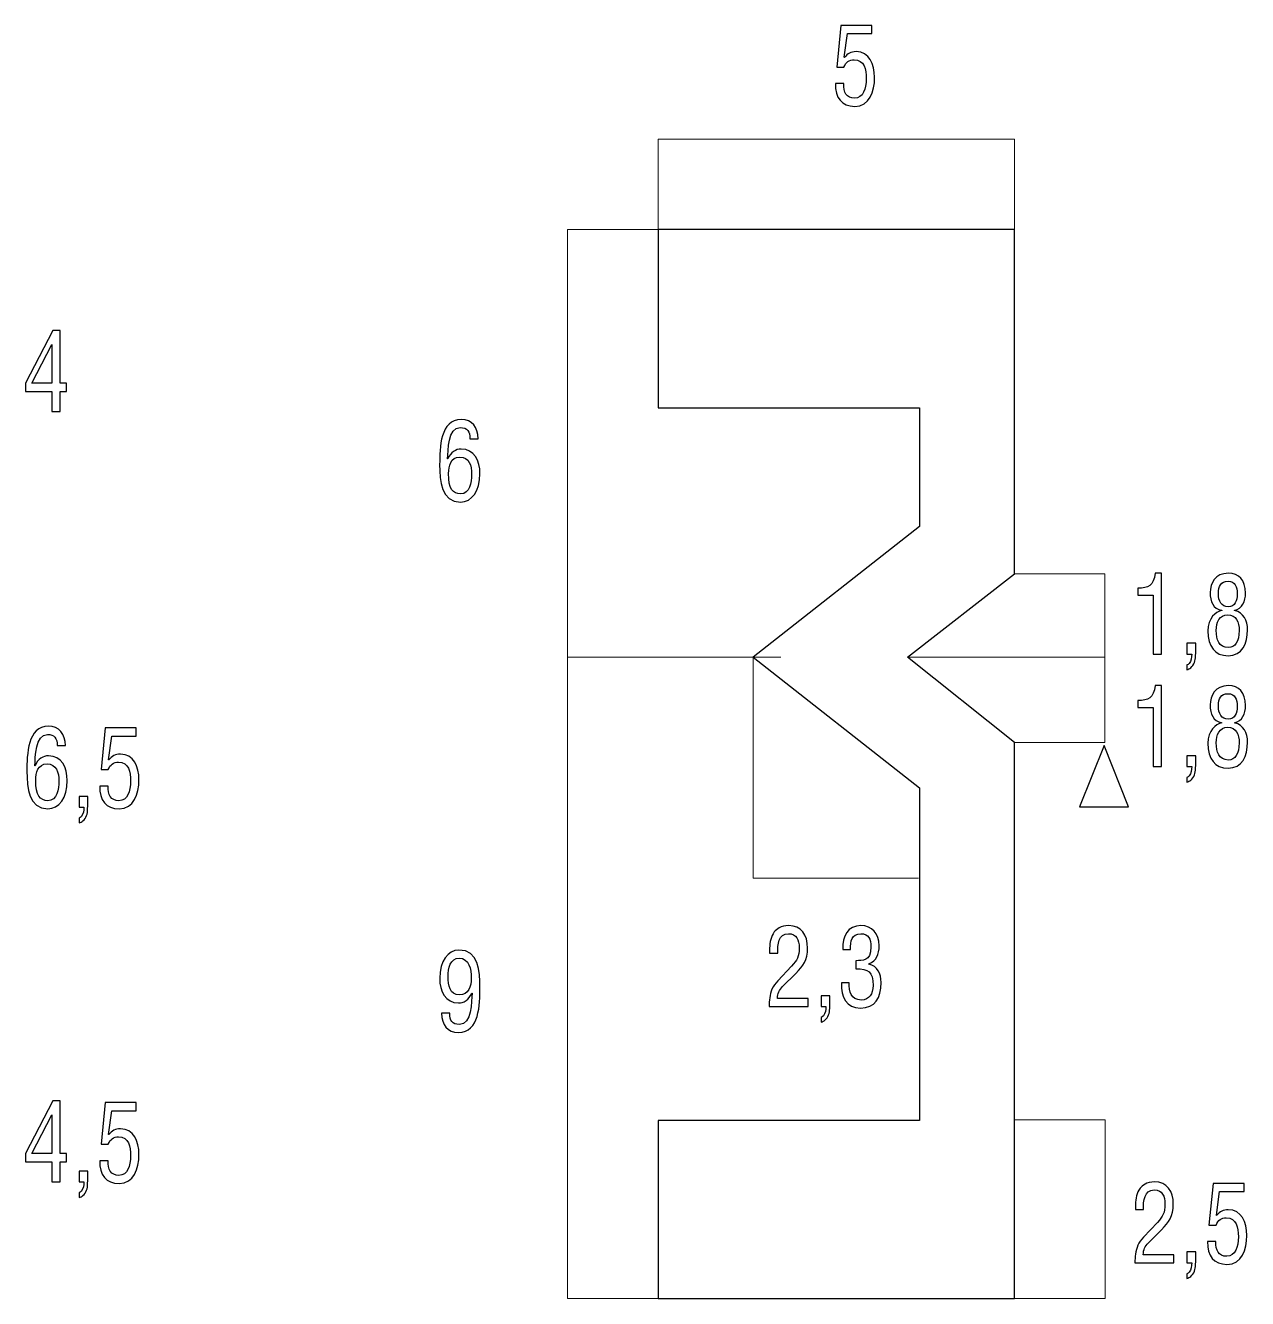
# Model space of a CAD drawing. Header units: millimetres. Extents: x -187 to 68, y -53 to 125.
# Drawn here: x -86.74 to -62.77, y 100.02 to 124.99 of the extents above; entities that cross this region are included whole.
import ezdxf

# ---------------------------------------------------------------- set-up
doc = ezdxf.new("R2010")
doc.units = ezdxf.units.MM
doc.header["$MEASUREMENT"] = 0
doc.layers.add('ESQUEMA', color=7, linetype='Continuous')

msp = doc.modelspace()

# ---------------------------------------------------------------- linework, layer by layer
at = {"layer": 'ESQUEMA', "color": 250}
for points, knots in [([(-70.6894, 123.8543), (-70.6968, 123.685), (-70.6396, 123.5668), (-70.4777, 123.5668), (-70.4777, 123.5668), (-70.3101, 123.5668), (-70.2491, 123.7527), (-70.2491, 123.9496), (-70.2491, 123.9496), (-70.2491, 124.1316), (-70.2851, 124.3218), (-70.4872, 124.3218), (-70.4872, 124.3218), (-70.5825, 124.3218), (-70.6492, 124.2752), (-70.6876, 124.1778), (-70.6876, 124.1778), (-70.6876, 124.1778), (-70.8284, 124.1778), (-70.8284, 124.1778), (-70.8284, 124.1778), (-70.8284, 124.1778), (-70.7448, 124.9945), (-70.7448, 124.9945), (-70.7448, 124.9945), (-70.7448, 124.9945), (-70.1369, 124.9945), (-70.1369, 124.9945), (-70.1369, 124.9945), (-70.1369, 124.9945), (-70.1369, 124.8358), (-70.1369, 124.8358), (-70.1369, 124.8358), (-70.1369, 124.8358), (-70.6167, 124.8358), (-70.6167, 124.8358), (-70.6167, 124.8358), (-70.6167, 124.8358), (-70.6798, 124.3704), (-70.6798, 124.3704), (-70.6798, 124.3704), (-70.6798, 124.3704), (-70.676, 124.3662), (-70.676, 124.3662), (-70.676, 124.3662), (-70.6132, 124.4424), (-70.5483, 124.4805), (-70.4491, 124.4805), (-70.4491, 124.4805), (-70.1863, 124.4784), (-70.0854, 124.2353), (-70.0854, 123.9771), (-70.0854, 123.9771), (-70.0854, 123.6956), (-70.1786, 123.4081), (-70.4742, 123.4081), (-70.4742, 123.4081), (-70.7275, 123.4081), (-70.8647, 123.5749), (-70.8531, 123.8543), (-70.8531, 123.8543), (-70.8531, 123.8543), (-70.6894, 123.8543), (-70.6894, 123.8543)], [0, 0, 0, 0, 0.0588235, 0.0588235, 0.0588235, 0.0588235, 0.1176471, 0.1176471, 0.1176471, 0.1176471, 0.1764706, 0.1764706, 0.1764706, 0.1764706, 0.2352941, 0.2352941, 0.2352941, 0.2352941, 0.2941176, 0.2941176, 0.2941176, 0.2941176, 0.3529412, 0.3529412, 0.3529412, 0.3529412, 0.4117647, 0.4117647, 0.4117647, 0.4117647, 0.4705882, 0.4705882, 0.4705882, 0.4705882, 0.5294118, 0.5294118, 0.5294118, 0.5294118, 0.5882353, 0.5882353, 0.5882353, 0.5882353, 0.6470588, 0.6470588, 0.6470588, 0.6470588, 0.7058824, 0.7058824, 0.7058824, 0.7058824, 0.7647059, 0.7647059, 0.7647059, 0.7647059, 0.8235294, 0.8235294, 0.8235294, 0.8235294, 0.8823529, 0.8823529, 0.8823529, 0.8823529, 1, 1, 1, 1]), ([(-74.3307, 120.9925), (-74.3307, 120.9925), (-67.3407, 120.9925), (-67.3407, 120.9925), (-67.3407, 120.9925), (-67.3407, 120.9925), (-67.3407, 114.2364), (-67.3407, 114.2364), (-67.3407, 114.2364), (-67.3407, 114.2364), (-69.4422, 112.6006), (-69.4422, 112.6006), (-69.4422, 112.6006), (-69.4422, 112.6006), (-67.3407, 110.932), (-67.3407, 110.932), (-67.3407, 110.932), (-67.3407, 110.932), (-67.3407, 100.0227), (-67.3407, 100.0227), (-67.3407, 100.0227), (-67.3407, 100.0227), (-74.3307, 100.0227), (-74.3307, 100.0227), (-74.3307, 100.0227), (-74.3307, 100.0227), (-74.3307, 103.5155), (-74.3307, 103.5155), (-74.3307, 103.5155), (-74.3307, 103.5155), (-69.2048, 103.5155), (-69.2048, 103.5155), (-69.2048, 103.5155), (-69.2048, 103.5155), (-69.2048, 110.0377), (-69.2048, 110.0377), (-69.2048, 110.0377), (-69.2048, 110.0377), (-72.4669, 112.6003), (-72.4669, 112.6003), (-72.4669, 112.6003), (-72.4669, 112.6003), (-69.2052, 115.1635), (-69.2052, 115.1635), (-69.2052, 115.1635), (-69.2052, 115.1635), (-69.2052, 117.4933), (-69.2052, 117.4933), (-69.2052, 117.4933), (-69.2052, 117.4933), (-74.3307, 117.4933), (-74.3307, 117.4933), (-74.3307, 117.4933), (-74.3307, 117.4933), (-74.3307, 120.9925), (-74.3307, 120.9925)], [0, 0, 0, 0, 0.0666667, 0.0666667, 0.0666667, 0.0666667, 0.1333333, 0.1333333, 0.1333333, 0.1333333, 0.2, 0.2, 0.2, 0.2, 0.2666667, 0.2666667, 0.2666667, 0.2666667, 0.3333333, 0.3333333, 0.3333333, 0.3333333, 0.4, 0.4, 0.4, 0.4, 0.4666667, 0.4666667, 0.4666667, 0.4666667, 0.5333333, 0.5333333, 0.5333333, 0.5333333, 0.6, 0.6, 0.6, 0.6, 0.6666667, 0.6666667, 0.6666667, 0.6666667, 0.7333333, 0.7333333, 0.7333333, 0.7333333, 0.8, 0.8, 0.8, 0.8, 0.8666667, 0.8666667, 0.8666667, 0.8666667, 1, 1, 1, 1]), ([(-86.2036, 119.0084), (-86.2036, 119.0084), (-86.0589, 119.0084), (-86.0589, 119.0084), (-86.0589, 119.0084), (-86.0589, 119.0084), (-86.0589, 117.9761), (-86.0589, 117.9761), (-86.0589, 117.9761), (-86.0589, 117.9761), (-85.9312, 117.9761), (-85.9312, 117.9761), (-85.9312, 117.9761), (-85.9312, 117.9761), (-85.9312, 117.8174), (-85.9312, 117.8174), (-85.9312, 117.8174), (-85.9312, 117.8174), (-86.0589, 117.8174), (-86.0589, 117.8174), (-86.0589, 117.8174), (-86.0589, 117.8174), (-86.0589, 117.4219), (-86.0589, 117.4219), (-86.0589, 117.4219), (-86.0589, 117.4219), (-86.217, 117.4219), (-86.217, 117.4219), (-86.217, 117.4219), (-86.217, 117.4219), (-86.217, 117.8174), (-86.217, 117.8174), (-86.217, 117.8174), (-86.217, 117.8174), (-86.737, 117.8174), (-86.737, 117.8174), (-86.737, 117.8174), (-86.737, 117.8174), (-86.737, 117.9804), (-86.737, 117.9804), (-86.737, 117.9804), (-86.737, 117.9804), (-86.2036, 119.0084), (-86.2036, 119.0084)], [0, 0, 0, 0, 0.0833333, 0.0833333, 0.0833333, 0.0833333, 0.1666667, 0.1666667, 0.1666667, 0.1666667, 0.25, 0.25, 0.25, 0.25, 0.3333333, 0.3333333, 0.3333333, 0.3333333, 0.4166667, 0.4166667, 0.4166667, 0.4166667, 0.5, 0.5, 0.5, 0.5, 0.5833333, 0.5833333, 0.5833333, 0.5833333, 0.6666667, 0.6666667, 0.6666667, 0.6666667, 0.75, 0.75, 0.75, 0.75, 0.8333333, 0.8333333, 0.8333333, 0.8333333, 1, 1, 1, 1]), ([(-86.6114, 117.9761), (-86.6114, 117.9761), (-86.217, 117.9761), (-86.217, 117.9761), (-86.217, 117.9761), (-86.217, 117.9761), (-86.217, 118.7332), (-86.217, 118.7332), (-86.217, 118.7332), (-86.217, 118.7332), (-86.2209, 118.7332), (-86.2209, 118.7332), (-86.2209, 118.7332), (-86.2209, 118.7332), (-86.6114, 117.9761), (-86.6114, 117.9761)], [0, 0, 0, 0, 0.2, 0.2, 0.2, 0.2, 0.4, 0.4, 0.4, 0.4, 0.6, 0.6, 0.6, 0.6, 1, 1, 1, 1]), ([(-78.6145, 116.383), (-78.6145, 116.7129), (-78.6028, 117.2653), (-78.1911, 117.2653), (-78.1911, 117.2653), (-77.9798, 117.2653), (-77.8634, 117.115), (-77.8577, 116.8864), (-77.8577, 116.8864), (-77.8577, 116.8864), (-78.0197, 116.8864), (-78.0197, 116.8864), (-78.0197, 116.8864), (-78.0197, 117.0304), (-78.0751, 117.1066), (-78.2105, 117.1066), (-78.2105, 117.1066), (-78.4525, 117.1066), (-78.4504, 116.6599), (-78.4582, 116.491), (-78.4582, 116.491), (-78.4582, 116.491), (-78.4543, 116.491), (-78.4543, 116.491), (-78.4543, 116.491), (-78.3989, 116.6264), (-78.2941, 116.6857), (-78.1911, 116.6857), (-78.1911, 116.6857), (-77.9361, 116.6857), (-77.8235, 116.4571), (-77.8235, 116.201), (-77.8235, 116.201), (-77.8235, 115.8627), (-77.9854, 115.6468), (-78.2028, 115.6468), (-78.2028, 115.6468), (-78.5855, 115.6468), (-78.6145, 116.057), (-78.6145, 116.383)], [0, 0, 0, 0, 0.0909091, 0.0909091, 0.0909091, 0.0909091, 0.1818182, 0.1818182, 0.1818182, 0.1818182, 0.2727273, 0.2727273, 0.2727273, 0.2727273, 0.3636364, 0.3636364, 0.3636364, 0.3636364, 0.4545455, 0.4545455, 0.4545455, 0.4545455, 0.5454545, 0.5454545, 0.5454545, 0.5454545, 0.6363636, 0.6363636, 0.6363636, 0.6363636, 0.7272727, 0.7272727, 0.7272727, 0.7272727, 0.8181818, 0.8181818, 0.8181818, 0.8181818, 1, 1, 1, 1]), ([(-78.2179, 116.5269), (-78.4045, 116.5269), (-78.4388, 116.3534), (-78.4388, 116.2073), (-78.4388, 116.2073), (-78.4486, 115.9071), (-78.3495, 115.8055), (-78.2066, 115.8055), (-78.2066, 115.8055), (-78.0197, 115.8055), (-77.9876, 116.0299), (-77.9876, 116.1904), (-77.9876, 116.1904), (-77.9876, 116.364), (-78.0348, 116.5269), (-78.2179, 116.5269)], [0, 0, 0, 0, 0.2, 0.2, 0.2, 0.2, 0.4, 0.4, 0.4, 0.4, 0.6, 0.6, 0.6, 0.6, 1, 1, 1, 1]), ([(-64.6193, 113.8184), (-64.6193, 113.8184), (-64.9241, 113.8184), (-64.9241, 113.8184), (-64.9241, 113.8184), (-64.9241, 113.8184), (-64.9241, 113.956), (-64.9241, 113.956), (-64.9241, 113.956), (-64.7205, 113.9602), (-64.608, 114.0026), (-64.585, 114.2502), (-64.585, 114.2502), (-64.585, 114.2502), (-64.4612, 114.2502), (-64.4612, 114.2502), (-64.4612, 114.2502), (-64.4612, 114.2502), (-64.4612, 112.6634), (-64.4612, 112.6634), (-64.4612, 112.6634), (-64.4612, 112.6634), (-64.6193, 112.6634), (-64.6193, 112.6634), (-64.6193, 112.6634), (-64.6193, 112.6634), (-64.6193, 113.8184), (-64.6193, 113.8184)], [0, 0, 0, 0, 0.125, 0.125, 0.125, 0.125, 0.25, 0.25, 0.25, 0.25, 0.375, 0.375, 0.375, 0.375, 0.5, 0.5, 0.5, 0.5, 0.625, 0.625, 0.625, 0.625, 0.75, 0.75, 0.75, 0.75, 1, 1, 1, 1]), ([(-63.2781, 113.5222), (-63.4478, 113.554), (-63.5049, 113.6916), (-63.5049, 113.8715), (-63.5049, 113.8715), (-63.5049, 114.051), (-63.4115, 114.25), (-63.143, 114.25), (-63.143, 114.25), (-62.9426, 114.25), (-62.8114, 114.1188), (-62.8114, 113.8609), (-62.8114, 113.8609), (-62.8114, 113.7), (-62.8724, 113.554), (-63.0269, 113.5222), (-63.0269, 113.5222), (-63.0269, 113.5222), (-63.0269, 113.518), (-63.0269, 113.518), (-63.0269, 113.518), (-62.8477, 113.4841), (-62.7715, 113.3148), (-62.7715, 113.1416), (-62.7715, 113.1416), (-62.7715, 112.8685), (-62.8763, 112.6318), (-63.1525, 112.6318), (-63.1525, 112.6318), (-63.4136, 112.6318), (-63.549, 112.8117), (-63.549, 113.1183), (-63.549, 113.1183), (-63.549, 113.3741), (-63.3963, 113.4947), (-63.2781, 113.518), (-63.2781, 113.518), (-63.2781, 113.518), (-63.2781, 113.5222), (-63.2781, 113.5222)], [0, 0, 0, 0, 0.0909091, 0.0909091, 0.0909091, 0.0909091, 0.1818182, 0.1818182, 0.1818182, 0.1818182, 0.2727273, 0.2727273, 0.2727273, 0.2727273, 0.3636364, 0.3636364, 0.3636364, 0.3636364, 0.4545455, 0.4545455, 0.4545455, 0.4545455, 0.5454545, 0.5454545, 0.5454545, 0.5454545, 0.6363636, 0.6363636, 0.6363636, 0.6363636, 0.7272727, 0.7272727, 0.7272727, 0.7272727, 0.8181818, 0.8181818, 0.8181818, 0.8181818, 1, 1, 1, 1]), ([(-63.1525, 113.5921), (-63.0132, 113.5921), (-62.9751, 113.7085), (-62.9751, 113.8461), (-62.9751, 113.8461), (-62.9751, 113.9815), (-63.0132, 114.0916), (-63.1543, 114.0916), (-63.1543, 114.0916), (-63.2954, 114.0916), (-63.3413, 113.9942), (-63.3413, 113.8524), (-63.3413, 113.8524), (-63.343, 113.6958), (-63.2859, 113.5921), (-63.1525, 113.5921)], [0, 0, 0, 0, 0.2, 0.2, 0.2, 0.2, 0.4, 0.4, 0.4, 0.4, 0.6, 0.6, 0.6, 0.6, 1, 1, 1, 1]), ([(-63.1486, 112.7906), (-63.0171, 112.7906), (-62.9352, 112.9109), (-62.9352, 113.1268), (-62.9352, 113.1268), (-62.9352, 113.2898), (-62.9945, 113.4333), (-63.1599, 113.4333), (-63.1599, 113.4333), (-63.3257, 113.4333), (-63.385, 113.2855), (-63.385, 113.1247), (-63.385, 113.1247), (-63.385, 112.949), (-63.3356, 112.7906), (-63.1486, 112.7906)], [0, 0, 0, 0, 0.2, 0.2, 0.2, 0.2, 0.4, 0.4, 0.4, 0.4, 0.6, 0.6, 0.6, 0.6, 1, 1, 1, 1]), ([(-63.9602, 112.6635), (-63.9602, 112.6635), (-63.9602, 112.8751), (-63.9602, 112.8751), (-63.9602, 112.8751), (-63.9602, 112.8751), (-63.787, 112.8751), (-63.787, 112.8751), (-63.787, 112.8751), (-63.787, 112.8409), (-63.7849, 112.7058), (-63.7927, 112.6254), (-63.7927, 112.6254), (-63.7944, 112.5386), (-63.8174, 112.4497), (-63.8862, 112.3968), (-63.8862, 112.3968), (-63.907, 112.3777), (-63.9338, 112.365), (-63.9602, 112.3548), (-63.9602, 112.3548), (-63.9602, 112.3548), (-63.9602, 112.4497), (-63.9602, 112.4497), (-63.9602, 112.4497), (-63.9468, 112.4518), (-63.9278, 112.4624), (-63.9165, 112.4772), (-63.9165, 112.4772), (-63.8745, 112.528), (-63.8668, 112.5979), (-63.8668, 112.6635), (-63.8668, 112.6635), (-63.8668, 112.6635), (-63.9602, 112.6635), (-63.9602, 112.6635)], [0, 0, 0, 0, 0.1, 0.1, 0.1, 0.1, 0.2, 0.2, 0.2, 0.2, 0.3, 0.3, 0.3, 0.3, 0.4, 0.4, 0.4, 0.4, 0.5, 0.5, 0.5, 0.5, 0.6, 0.6, 0.6, 0.6, 0.7, 0.7, 0.7, 0.7, 0.8, 0.8, 0.8, 0.8, 1, 1, 1, 1]), ([(-64.6193, 111.6136), (-64.6193, 111.6136), (-64.9241, 111.6136), (-64.9241, 111.6136), (-64.9241, 111.6136), (-64.9241, 111.6136), (-64.9241, 111.7511), (-64.9241, 111.7511), (-64.9241, 111.7511), (-64.7205, 111.7554), (-64.608, 111.7977), (-64.585, 112.0454), (-64.585, 112.0454), (-64.585, 112.0454), (-64.4612, 112.0454), (-64.4612, 112.0454), (-64.4612, 112.0454), (-64.4612, 112.0454), (-64.4612, 110.4586), (-64.4612, 110.4586), (-64.4612, 110.4586), (-64.4612, 110.4586), (-64.6193, 110.4586), (-64.6193, 110.4586), (-64.6193, 110.4586), (-64.6193, 110.4586), (-64.6193, 111.6136), (-64.6193, 111.6136)], [0, 0, 0, 0, 0.125, 0.125, 0.125, 0.125, 0.25, 0.25, 0.25, 0.25, 0.375, 0.375, 0.375, 0.375, 0.5, 0.5, 0.5, 0.5, 0.625, 0.625, 0.625, 0.625, 0.75, 0.75, 0.75, 0.75, 1, 1, 1, 1]), ([(-63.2781, 111.3174), (-63.4478, 111.3491), (-63.5049, 111.4867), (-63.5049, 111.6666), (-63.5049, 111.6666), (-63.5049, 111.8462), (-63.4115, 112.0452), (-63.143, 112.0452), (-63.143, 112.0452), (-62.9426, 112.0452), (-62.8114, 111.9139), (-62.8114, 111.656), (-62.8114, 111.656), (-62.8114, 111.4952), (-62.8724, 111.3491), (-63.0269, 111.3174), (-63.0269, 111.3174), (-63.0269, 111.3174), (-63.0269, 111.3131), (-63.0269, 111.3131), (-63.0269, 111.3131), (-62.8477, 111.2793), (-62.7715, 111.1099), (-62.7715, 110.9367), (-62.7715, 110.9367), (-62.7715, 110.6637), (-62.8763, 110.427), (-63.1525, 110.427), (-63.1525, 110.427), (-63.4136, 110.427), (-63.549, 110.6069), (-63.549, 110.9134), (-63.549, 110.9134), (-63.549, 111.1692), (-63.3963, 111.2899), (-63.2781, 111.3131), (-63.2781, 111.3131), (-63.2781, 111.3131), (-63.2781, 111.3174), (-63.2781, 111.3174)], [0, 0, 0, 0, 0.0909091, 0.0909091, 0.0909091, 0.0909091, 0.1818182, 0.1818182, 0.1818182, 0.1818182, 0.2727273, 0.2727273, 0.2727273, 0.2727273, 0.3636364, 0.3636364, 0.3636364, 0.3636364, 0.4545455, 0.4545455, 0.4545455, 0.4545455, 0.5454545, 0.5454545, 0.5454545, 0.5454545, 0.6363636, 0.6363636, 0.6363636, 0.6363636, 0.7272727, 0.7272727, 0.7272727, 0.7272727, 0.8181818, 0.8181818, 0.8181818, 0.8181818, 1, 1, 1, 1]), ([(-63.1525, 111.3872), (-63.0132, 111.3872), (-62.9751, 111.5036), (-62.9751, 111.6412), (-62.9751, 111.6412), (-62.9751, 111.7767), (-63.0132, 111.8868), (-63.1543, 111.8868), (-63.1543, 111.8868), (-63.2954, 111.8868), (-63.3413, 111.7894), (-63.3413, 111.6476), (-63.3413, 111.6476), (-63.343, 111.4909), (-63.2859, 111.3872), (-63.1525, 111.3872)], [0, 0, 0, 0, 0.2, 0.2, 0.2, 0.2, 0.4, 0.4, 0.4, 0.4, 0.6, 0.6, 0.6, 0.6, 1, 1, 1, 1]), ([(-86.7087, 110.3651), (-86.7087, 110.695), (-86.6971, 111.2474), (-86.2854, 111.2474), (-86.2854, 111.2474), (-86.074, 111.2474), (-85.958, 111.0971), (-85.952, 110.8685), (-85.952, 110.8685), (-85.952, 110.8685), (-86.1139, 110.8685), (-86.1139, 110.8685), (-86.1139, 110.8685), (-86.1139, 111.0125), (-86.1693, 111.0887), (-86.3048, 111.0887), (-86.3048, 111.0887), (-86.5468, 111.0887), (-86.5447, 110.6421), (-86.5524, 110.4731), (-86.5524, 110.4731), (-86.5524, 110.4731), (-86.5485, 110.4731), (-86.5485, 110.4731), (-86.5485, 110.4731), (-86.4931, 110.6085), (-86.3884, 110.6678), (-86.2854, 110.6678), (-86.2854, 110.6678), (-86.0303, 110.6678), (-85.9178, 110.4392), (-85.9178, 110.1831), (-85.9178, 110.1831), (-85.9178, 109.8448), (-86.0797, 109.6289), (-86.297, 109.6289), (-86.297, 109.6289), (-86.6798, 109.6289), (-86.7087, 110.0392), (-86.7087, 110.3651)], [0, 0, 0, 0, 0.0909091, 0.0909091, 0.0909091, 0.0909091, 0.1818182, 0.1818182, 0.1818182, 0.1818182, 0.2727273, 0.2727273, 0.2727273, 0.2727273, 0.3636364, 0.3636364, 0.3636364, 0.3636364, 0.4545455, 0.4545455, 0.4545455, 0.4545455, 0.5454545, 0.5454545, 0.5454545, 0.5454545, 0.6363636, 0.6363636, 0.6363636, 0.6363636, 0.7272727, 0.7272727, 0.7272727, 0.7272727, 0.8181818, 0.8181818, 0.8181818, 0.8181818, 1, 1, 1, 1]), ([(-85.116, 110.0753), (-85.1235, 109.906), (-85.0663, 109.7878), (-84.9044, 109.7878), (-84.9044, 109.7878), (-84.7368, 109.7878), (-84.6758, 109.9737), (-84.6758, 110.1706), (-84.6758, 110.1706), (-84.6758, 110.3526), (-84.7118, 110.5427), (-84.9139, 110.5427), (-84.9139, 110.5427), (-85.0092, 110.5427), (-85.0758, 110.4962), (-85.1139, 110.3988), (-85.1139, 110.3988), (-85.1139, 110.3988), (-85.255, 110.3988), (-85.255, 110.3988), (-85.255, 110.3988), (-85.255, 110.3988), (-85.1711, 111.2155), (-85.1711, 111.2155), (-85.1711, 111.2155), (-85.1711, 111.2155), (-84.5632, 111.2155), (-84.5632, 111.2155), (-84.5632, 111.2155), (-84.5632, 111.2155), (-84.5632, 111.0567), (-84.5632, 111.0567), (-84.5632, 111.0567), (-84.5632, 111.0567), (-85.0434, 111.0567), (-85.0434, 111.0567), (-85.0434, 111.0567), (-85.0434, 111.0567), (-85.1065, 110.5914), (-85.1065, 110.5914), (-85.1065, 110.5914), (-85.1065, 110.5914), (-85.1026, 110.5872), (-85.1026, 110.5872), (-85.1026, 110.5872), (-85.0398, 110.6634), (-84.9749, 110.7015), (-84.8758, 110.7015), (-84.8758, 110.7015), (-84.613, 110.6994), (-84.5121, 110.4563), (-84.5121, 110.1981), (-84.5121, 110.1981), (-84.5121, 109.9166), (-84.6052, 109.629), (-84.9008, 109.629), (-84.9008, 109.629), (-85.1541, 109.629), (-85.2914, 109.7959), (-85.2797, 110.0753), (-85.2797, 110.0753), (-85.2797, 110.0753), (-85.116, 110.0753), (-85.116, 110.0753)], [0, 0, 0, 0, 0.0588235, 0.0588235, 0.0588235, 0.0588235, 0.1176471, 0.1176471, 0.1176471, 0.1176471, 0.1764706, 0.1764706, 0.1764706, 0.1764706, 0.2352941, 0.2352941, 0.2352941, 0.2352941, 0.2941176, 0.2941176, 0.2941176, 0.2941176, 0.3529412, 0.3529412, 0.3529412, 0.3529412, 0.4117647, 0.4117647, 0.4117647, 0.4117647, 0.4705882, 0.4705882, 0.4705882, 0.4705882, 0.5294118, 0.5294118, 0.5294118, 0.5294118, 0.5882353, 0.5882353, 0.5882353, 0.5882353, 0.6470588, 0.6470588, 0.6470588, 0.6470588, 0.7058824, 0.7058824, 0.7058824, 0.7058824, 0.7647059, 0.7647059, 0.7647059, 0.7647059, 0.8235294, 0.8235294, 0.8235294, 0.8235294, 0.8823529, 0.8823529, 0.8823529, 0.8823529, 1, 1, 1, 1]), ([(-63.1486, 110.5857), (-63.0171, 110.5857), (-62.9352, 110.706), (-62.9352, 110.9219), (-62.9352, 110.9219), (-62.9352, 111.0849), (-62.9945, 111.2285), (-63.1599, 111.2285), (-63.1599, 111.2285), (-63.3257, 111.2285), (-63.385, 111.0807), (-63.385, 110.9198), (-63.385, 110.9198), (-63.385, 110.7441), (-63.3356, 110.5857), (-63.1486, 110.5857)], [0, 0, 0, 0, 0.2, 0.2, 0.2, 0.2, 0.4, 0.4, 0.4, 0.4, 0.6, 0.6, 0.6, 0.6, 1, 1, 1, 1]), ([(-65.1057, 109.6647), (-65.1057, 109.6647), (-66.0699, 109.6647), (-66.0699, 109.6647), (-66.0699, 109.6647), (-66.0699, 109.6647), (-65.5862, 110.8694), (-65.5862, 110.8694), (-65.5862, 110.8694), (-65.5862, 110.8694), (-65.1057, 109.6647), (-65.1057, 109.6647)], [0, 0, 0, 0, 0.25, 0.25, 0.25, 0.25, 0.5, 0.5, 0.5, 0.5, 1, 1, 1, 1]), ([(-63.9602, 110.4586), (-63.9602, 110.4586), (-63.9602, 110.6703), (-63.9602, 110.6703), (-63.9602, 110.6703), (-63.9602, 110.6703), (-63.787, 110.6703), (-63.787, 110.6703), (-63.787, 110.6703), (-63.787, 110.6361), (-63.7849, 110.5009), (-63.7927, 110.4205), (-63.7927, 110.4205), (-63.7944, 110.3337), (-63.8174, 110.2448), (-63.8862, 110.1919), (-63.8862, 110.1919), (-63.907, 110.1729), (-63.9338, 110.1602), (-63.9602, 110.1499), (-63.9602, 110.1499), (-63.9602, 110.1499), (-63.9602, 110.2448), (-63.9602, 110.2448), (-63.9602, 110.2448), (-63.9468, 110.2469), (-63.9278, 110.2575), (-63.9165, 110.2723), (-63.9165, 110.2723), (-63.8745, 110.3231), (-63.8668, 110.393), (-63.8668, 110.4586), (-63.8668, 110.4586), (-63.8668, 110.4586), (-63.9602, 110.4586), (-63.9602, 110.4586)], [0, 0, 0, 0, 0.1, 0.1, 0.1, 0.1, 0.2, 0.2, 0.2, 0.2, 0.3, 0.3, 0.3, 0.3, 0.4, 0.4, 0.4, 0.4, 0.5, 0.5, 0.5, 0.5, 0.6, 0.6, 0.6, 0.6, 0.7, 0.7, 0.7, 0.7, 0.8, 0.8, 0.8, 0.8, 1, 1, 1, 1]), ([(-86.3122, 110.5091), (-86.4988, 110.5091), (-86.5334, 110.3355), (-86.5334, 110.1894), (-86.5334, 110.1894), (-86.5429, 109.8892), (-86.4438, 109.7876), (-86.3009, 109.7876), (-86.3009, 109.7876), (-86.1139, 109.7876), (-86.0818, 110.012), (-86.0818, 110.1725), (-86.0818, 110.1725), (-86.0818, 110.3461), (-86.1291, 110.5091), (-86.3122, 110.5091)], [0, 0, 0, 0, 0.2, 0.2, 0.2, 0.2, 0.4, 0.4, 0.4, 0.4, 0.6, 0.6, 0.6, 0.6, 1, 1, 1, 1]), ([(-85.6855, 109.6607), (-85.6855, 109.6607), (-85.6855, 109.8724), (-85.6855, 109.8724), (-85.6855, 109.8724), (-85.6855, 109.8724), (-85.5123, 109.8724), (-85.5123, 109.8724), (-85.5123, 109.8724), (-85.5123, 109.8382), (-85.5102, 109.7031), (-85.518, 109.6226), (-85.518, 109.6226), (-85.5197, 109.5358), (-85.5427, 109.4469), (-85.6114, 109.394), (-85.6114, 109.394), (-85.6323, 109.375), (-85.6591, 109.3623), (-85.6855, 109.352), (-85.6855, 109.352), (-85.6855, 109.352), (-85.6855, 109.4469), (-85.6855, 109.4469), (-85.6855, 109.4469), (-85.6721, 109.4491), (-85.6531, 109.4596), (-85.6418, 109.4745), (-85.6418, 109.4745), (-85.5998, 109.5253), (-85.592, 109.5951), (-85.592, 109.6607), (-85.592, 109.6607), (-85.592, 109.6607), (-85.6855, 109.6607), (-85.6855, 109.6607)], [0, 0, 0, 0, 0.1, 0.1, 0.1, 0.1, 0.2, 0.2, 0.2, 0.2, 0.3, 0.3, 0.3, 0.3, 0.4, 0.4, 0.4, 0.4, 0.5, 0.5, 0.5, 0.5, 0.6, 0.6, 0.6, 0.6, 0.7, 0.7, 0.7, 0.7, 0.8, 0.8, 0.8, 0.8, 1, 1, 1, 1]), ([(-71.8879, 106.1402), (-71.9563, 106.0725), (-71.987, 106.009), (-71.9909, 105.9095), (-71.9909, 105.9095), (-71.9909, 105.9095), (-71.3866, 105.9095), (-71.3866, 105.9095), (-71.3866, 105.9095), (-71.3866, 105.9095), (-71.3866, 105.7507), (-71.3866, 105.7507), (-71.3866, 105.7507), (-71.3866, 105.7507), (-72.1546, 105.7507), (-72.1546, 105.7507), (-72.1546, 105.7507), (-72.1525, 105.865), (-72.1394, 105.9814), (-72.0974, 106.0936), (-72.0974, 106.0936), (-72.0766, 106.1487), (-72.0269, 106.2079), (-71.9849, 106.252), (-71.9849, 106.252), (-71.9849, 106.252), (-71.7126, 106.5441), (-71.7126, 106.5441), (-71.7126, 106.5441), (-71.6018, 106.6626), (-71.564, 106.7261), (-71.564, 106.8997), (-71.564, 106.8997), (-71.564, 107.0602), (-71.6134, 107.1788), (-71.7754, 107.1788), (-71.7754, 107.1788), (-71.9715, 107.1788), (-71.9888, 106.965), (-71.9849, 106.7981), (-71.9849, 106.7981), (-71.9849, 106.7981), (-72.1433, 106.7981), (-72.1433, 106.7981), (-72.1433, 106.7981), (-72.1433, 106.7981), (-72.1433, 106.8955), (-72.1433, 106.8955), (-72.1433, 106.8955), (-72.1433, 107.0115), (-72.1165, 107.1216), (-72.0516, 107.2126), (-72.0516, 107.2126), (-72.0078, 107.2634), (-71.9278, 107.3375), (-71.768, 107.3375), (-71.768, 107.3375), (-71.5238, 107.3375), (-71.4, 107.1576), (-71.4, 106.8955), (-71.4, 106.8955), (-71.4, 106.6626), (-71.4836, 106.5483), (-71.6307, 106.4002), (-71.6307, 106.4002), (-71.6307, 106.4002), (-71.8879, 106.1402), (-71.8879, 106.1402)], [0, 0, 0, 0, 0.0555556, 0.0555556, 0.0555556, 0.0555556, 0.1111111, 0.1111111, 0.1111111, 0.1111111, 0.1666667, 0.1666667, 0.1666667, 0.1666667, 0.2222222, 0.2222222, 0.2222222, 0.2222222, 0.2777778, 0.2777778, 0.2777778, 0.2777778, 0.3333333, 0.3333333, 0.3333333, 0.3333333, 0.3888889, 0.3888889, 0.3888889, 0.3888889, 0.4444444, 0.4444444, 0.4444444, 0.4444444, 0.5, 0.5, 0.5, 0.5, 0.5555556, 0.5555556, 0.5555556, 0.5555556, 0.6111111, 0.6111111, 0.6111111, 0.6111111, 0.6666667, 0.6666667, 0.6666667, 0.6666667, 0.7222222, 0.7222222, 0.7222222, 0.7222222, 0.7777778, 0.7777778, 0.7777778, 0.7777778, 0.8333333, 0.8333333, 0.8333333, 0.8333333, 0.8888889, 0.8888889, 0.8888889, 0.8888889, 1, 1, 1, 1]), ([(-70.4515, 106.6478), (-70.3259, 106.6563), (-70.1562, 106.6266), (-70.1562, 106.9187), (-70.1562, 106.9187), (-70.1562, 107.0732), (-70.1982, 107.1787), (-70.3562, 107.1787), (-70.3562, 107.1787), (-70.5355, 107.1787), (-70.5601, 107.0306), (-70.5601, 106.8679), (-70.5601, 106.8679), (-70.5601, 106.8679), (-70.7104, 106.8679), (-70.7104, 106.8679), (-70.7104, 106.8679), (-70.7182, 107.1343), (-70.6117, 107.3375), (-70.3524, 107.3375), (-70.3524, 107.3375), (-70.1389, 107.3375), (-69.9961, 107.183), (-69.9961, 106.9438), (-69.9961, 106.9438), (-69.9961, 106.7727), (-70.0437, 106.6478), (-70.1961, 106.5885), (-70.1961, 106.5885), (-70.1961, 106.5885), (-70.1961, 106.5843), (-70.1961, 106.5843), (-70.1961, 106.5843), (-70.0303, 106.5441), (-69.958, 106.398), (-69.958, 106.2185), (-69.958, 106.2185), (-69.958, 105.9221), (-70.0761, 105.7193), (-70.3601, 105.7193), (-70.3601, 105.7193), (-70.6459, 105.7193), (-70.7429, 105.9285), (-70.7372, 106.2163), (-70.7372, 106.2163), (-70.7372, 106.2163), (-70.581, 106.2163), (-70.581, 106.2163), (-70.581, 106.2163), (-70.5944, 106.047), (-70.5506, 105.8777), (-70.3467, 105.8777), (-70.3467, 105.8777), (-70.1904, 105.8777), (-70.116, 105.9983), (-70.116, 106.1613), (-70.116, 106.1613), (-70.116, 106.4382), (-70.2113, 106.4912), (-70.4515, 106.489), (-70.4515, 106.489), (-70.4515, 106.489), (-70.4515, 106.6478), (-70.4515, 106.6478)], [0, 0, 0, 0, 0.0588235, 0.0588235, 0.0588235, 0.0588235, 0.1176471, 0.1176471, 0.1176471, 0.1176471, 0.1764706, 0.1764706, 0.1764706, 0.1764706, 0.2352941, 0.2352941, 0.2352941, 0.2352941, 0.2941176, 0.2941176, 0.2941176, 0.2941176, 0.3529412, 0.3529412, 0.3529412, 0.3529412, 0.4117647, 0.4117647, 0.4117647, 0.4117647, 0.4705882, 0.4705882, 0.4705882, 0.4705882, 0.5294118, 0.5294118, 0.5294118, 0.5294118, 0.5882353, 0.5882353, 0.5882353, 0.5882353, 0.6470588, 0.6470588, 0.6470588, 0.6470588, 0.7058824, 0.7058824, 0.7058824, 0.7058824, 0.7647059, 0.7647059, 0.7647059, 0.7647059, 0.8235294, 0.8235294, 0.8235294, 0.8235294, 0.8823529, 0.8823529, 0.8823529, 0.8823529, 1, 1, 1, 1]), ([(-77.8236, 106.1222), (-77.8236, 105.792), (-77.8349, 105.2399), (-78.2466, 105.2399), (-78.2466, 105.2399), (-78.4579, 105.2399), (-78.5743, 105.3901), (-78.58, 105.6187), (-78.58, 105.6187), (-78.58, 105.6187), (-78.418, 105.6187), (-78.418, 105.6187), (-78.418, 105.6187), (-78.418, 105.4748), (-78.3626, 105.3986), (-78.2275, 105.3986), (-78.2275, 105.3986), (-77.9855, 105.3986), (-77.9873, 105.8449), (-77.9795, 106.0142), (-77.9795, 106.0142), (-77.9795, 106.0142), (-77.9834, 106.0142), (-77.9834, 106.0142), (-77.9834, 106.0142), (-78.0388, 105.8787), (-78.1436, 105.8195), (-78.2466, 105.8195), (-78.2466, 105.8195), (-78.5016, 105.8195), (-78.6142, 106.0481), (-78.6142, 106.3038), (-78.6142, 106.3038), (-78.6142, 106.6425), (-78.4522, 106.8584), (-78.2353, 106.8584), (-78.2353, 106.8584), (-77.8522, 106.8584), (-77.8236, 106.4478), (-77.8236, 106.1222)], [0, 0, 0, 0, 0.0909091, 0.0909091, 0.0909091, 0.0909091, 0.1818182, 0.1818182, 0.1818182, 0.1818182, 0.2727273, 0.2727273, 0.2727273, 0.2727273, 0.3636364, 0.3636364, 0.3636364, 0.3636364, 0.4545455, 0.4545455, 0.4545455, 0.4545455, 0.5454545, 0.5454545, 0.5454545, 0.5454545, 0.6363636, 0.6363636, 0.6363636, 0.6363636, 0.7272727, 0.7272727, 0.7272727, 0.7272727, 0.8181818, 0.8181818, 0.8181818, 0.8181818, 1, 1, 1, 1]), ([(-78.2293, 106.6997), (-78.4085, 106.6997), (-78.4505, 106.4965), (-78.4505, 106.3356), (-78.4505, 106.3356), (-78.4505, 106.1705), (-78.4124, 105.9782), (-78.2275, 105.9782), (-78.2275, 105.9782), (-78.0483, 105.9782), (-77.995, 106.1433), (-77.995, 106.3084), (-77.995, 106.3084), (-77.995, 106.4774), (-78.0388, 106.6997), (-78.2293, 106.6997)], [0, 0, 0, 0, 0.2, 0.2, 0.2, 0.2, 0.4, 0.4, 0.4, 0.4, 0.6, 0.6, 0.6, 0.6, 1, 1, 1, 1]), ([(-71.1334, 105.7509), (-71.1334, 105.7509), (-71.1334, 105.9625), (-71.1334, 105.9625), (-71.1334, 105.9625), (-71.1334, 105.9625), (-70.9602, 105.9625), (-70.9602, 105.9625), (-70.9602, 105.9625), (-70.9602, 105.9283), (-70.9581, 105.7932), (-70.9659, 105.7128), (-70.9659, 105.7128), (-70.9676, 105.626), (-70.9906, 105.5371), (-71.0594, 105.4842), (-71.0594, 105.4842), (-71.0802, 105.4651), (-71.107, 105.4524), (-71.1334, 105.4422), (-71.1334, 105.4422), (-71.1334, 105.4422), (-71.1334, 105.5371), (-71.1334, 105.5371), (-71.1334, 105.5371), (-71.12, 105.5392), (-71.101, 105.5498), (-71.0897, 105.5646), (-71.0897, 105.5646), (-71.0477, 105.6154), (-71.04, 105.6852), (-71.04, 105.7509), (-71.04, 105.7509), (-71.04, 105.7509), (-71.1334, 105.7509), (-71.1334, 105.7509)], [0, 0, 0, 0, 0.1, 0.1, 0.1, 0.1, 0.2, 0.2, 0.2, 0.2, 0.3, 0.3, 0.3, 0.3, 0.4, 0.4, 0.4, 0.4, 0.5, 0.5, 0.5, 0.5, 0.6, 0.6, 0.6, 0.6, 0.7, 0.7, 0.7, 0.7, 0.8, 0.8, 0.8, 0.8, 1, 1, 1, 1]), ([(-86.2036, 103.8978), (-86.2036, 103.8978), (-86.0589, 103.8978), (-86.0589, 103.8978), (-86.0589, 103.8978), (-86.0589, 103.8978), (-86.0589, 102.8656), (-86.0589, 102.8656), (-86.0589, 102.8656), (-86.0589, 102.8656), (-85.9312, 102.8656), (-85.9312, 102.8656), (-85.9312, 102.8656), (-85.9312, 102.8656), (-85.9312, 102.7068), (-85.9312, 102.7068), (-85.9312, 102.7068), (-85.9312, 102.7068), (-86.0589, 102.7068), (-86.0589, 102.7068), (-86.0589, 102.7068), (-86.0589, 102.7068), (-86.0589, 102.3114), (-86.0589, 102.3114), (-86.0589, 102.3114), (-86.0589, 102.3114), (-86.217, 102.3114), (-86.217, 102.3114), (-86.217, 102.3114), (-86.217, 102.3114), (-86.217, 102.7068), (-86.217, 102.7068), (-86.217, 102.7068), (-86.217, 102.7068), (-86.737, 102.7068), (-86.737, 102.7068), (-86.737, 102.7068), (-86.737, 102.7068), (-86.737, 102.8698), (-86.737, 102.8698), (-86.737, 102.8698), (-86.737, 102.8698), (-86.2036, 103.8978), (-86.2036, 103.8978)], [0, 0, 0, 0, 0.0833333, 0.0833333, 0.0833333, 0.0833333, 0.1666667, 0.1666667, 0.1666667, 0.1666667, 0.25, 0.25, 0.25, 0.25, 0.3333333, 0.3333333, 0.3333333, 0.3333333, 0.4166667, 0.4166667, 0.4166667, 0.4166667, 0.5, 0.5, 0.5, 0.5, 0.5833333, 0.5833333, 0.5833333, 0.5833333, 0.6666667, 0.6666667, 0.6666667, 0.6666667, 0.75, 0.75, 0.75, 0.75, 0.8333333, 0.8333333, 0.8333333, 0.8333333, 1, 1, 1, 1]), ([(-85.116, 102.7259), (-85.1235, 102.5566), (-85.0663, 102.4384), (-84.9044, 102.4384), (-84.9044, 102.4384), (-84.7368, 102.4384), (-84.6758, 102.6243), (-84.6758, 102.8211), (-84.6758, 102.8211), (-84.6758, 103.0032), (-84.7118, 103.1933), (-84.9139, 103.1933), (-84.9139, 103.1933), (-85.0092, 103.1933), (-85.0758, 103.1468), (-85.1139, 103.0494), (-85.1139, 103.0494), (-85.1139, 103.0494), (-85.255, 103.0494), (-85.255, 103.0494), (-85.255, 103.0494), (-85.255, 103.0494), (-85.1711, 103.8661), (-85.1711, 103.8661), (-85.1711, 103.8661), (-85.1711, 103.8661), (-84.5632, 103.8661), (-84.5632, 103.8661), (-84.5632, 103.8661), (-84.5632, 103.8661), (-84.5632, 103.7073), (-84.5632, 103.7073), (-84.5632, 103.7073), (-84.5632, 103.7073), (-85.0434, 103.7073), (-85.0434, 103.7073), (-85.0434, 103.7073), (-85.0434, 103.7073), (-85.1065, 103.242), (-85.1065, 103.242), (-85.1065, 103.242), (-85.1065, 103.242), (-85.1026, 103.2378), (-85.1026, 103.2378), (-85.1026, 103.2378), (-85.0398, 103.314), (-84.9749, 103.3521), (-84.8758, 103.3521), (-84.8758, 103.3521), (-84.613, 103.35), (-84.5121, 103.1069), (-84.5121, 102.8487), (-84.5121, 102.8487), (-84.5121, 102.5671), (-84.6052, 102.2796), (-84.9008, 102.2796), (-84.9008, 102.2796), (-85.1541, 102.2796), (-85.2914, 102.4465), (-85.2797, 102.7259), (-85.2797, 102.7259), (-85.2797, 102.7259), (-85.116, 102.7259), (-85.116, 102.7259)], [0, 0, 0, 0, 0.0588235, 0.0588235, 0.0588235, 0.0588235, 0.1176471, 0.1176471, 0.1176471, 0.1176471, 0.1764706, 0.1764706, 0.1764706, 0.1764706, 0.2352941, 0.2352941, 0.2352941, 0.2352941, 0.2941176, 0.2941176, 0.2941176, 0.2941176, 0.3529412, 0.3529412, 0.3529412, 0.3529412, 0.4117647, 0.4117647, 0.4117647, 0.4117647, 0.4705882, 0.4705882, 0.4705882, 0.4705882, 0.5294118, 0.5294118, 0.5294118, 0.5294118, 0.5882353, 0.5882353, 0.5882353, 0.5882353, 0.6470588, 0.6470588, 0.6470588, 0.6470588, 0.7058824, 0.7058824, 0.7058824, 0.7058824, 0.7647059, 0.7647059, 0.7647059, 0.7647059, 0.8235294, 0.8235294, 0.8235294, 0.8235294, 0.8823529, 0.8823529, 0.8823529, 0.8823529, 1, 1, 1, 1]), ([(-86.6114, 102.8656), (-86.6114, 102.8656), (-86.217, 102.8656), (-86.217, 102.8656), (-86.217, 102.8656), (-86.217, 102.8656), (-86.217, 103.6227), (-86.217, 103.6227), (-86.217, 103.6227), (-86.217, 103.6227), (-86.2209, 103.6227), (-86.2209, 103.6227), (-86.2209, 103.6227), (-86.2209, 103.6227), (-86.6114, 102.8656), (-86.6114, 102.8656)], [0, 0, 0, 0, 0.2, 0.2, 0.2, 0.2, 0.4, 0.4, 0.4, 0.4, 0.6, 0.6, 0.6, 0.6, 1, 1, 1, 1]), ([(-85.6855, 102.3113), (-85.6855, 102.3113), (-85.6855, 102.5229), (-85.6855, 102.5229), (-85.6855, 102.5229), (-85.6855, 102.5229), (-85.5123, 102.5229), (-85.5123, 102.5229), (-85.5123, 102.5229), (-85.5123, 102.4887), (-85.5102, 102.3536), (-85.518, 102.2732), (-85.518, 102.2732), (-85.5197, 102.1864), (-85.5427, 102.0975), (-85.6114, 102.0446), (-85.6114, 102.0446), (-85.6323, 102.0255), (-85.6591, 102.0128), (-85.6855, 102.0026), (-85.6855, 102.0026), (-85.6855, 102.0026), (-85.6855, 102.0975), (-85.6855, 102.0975), (-85.6855, 102.0975), (-85.6721, 102.0996), (-85.6531, 102.1102), (-85.6418, 102.125), (-85.6418, 102.125), (-85.5998, 102.1758), (-85.592, 102.2457), (-85.592, 102.3113), (-85.592, 102.3113), (-85.592, 102.3113), (-85.6855, 102.3113), (-85.6855, 102.3113)], [0, 0, 0, 0, 0.1, 0.1, 0.1, 0.1, 0.2, 0.2, 0.2, 0.2, 0.3, 0.3, 0.3, 0.3, 0.4, 0.4, 0.4, 0.4, 0.5, 0.5, 0.5, 0.5, 0.6, 0.6, 0.6, 0.6, 0.7, 0.7, 0.7, 0.7, 0.8, 0.8, 0.8, 0.8, 1, 1, 1, 1]), ([(-64.7145, 101.1131), (-64.7833, 101.0454), (-64.8137, 100.9819), (-64.8176, 100.8824), (-64.8176, 100.8824), (-64.8176, 100.8824), (-64.2136, 100.8824), (-64.2136, 100.8824), (-64.2136, 100.8824), (-64.2136, 100.8824), (-64.2136, 100.7236), (-64.2136, 100.7236), (-64.2136, 100.7236), (-64.2136, 100.7236), (-64.9812, 100.7236), (-64.9812, 100.7236), (-64.9812, 100.7236), (-64.9795, 100.8379), (-64.9661, 100.9544), (-64.9241, 101.0665), (-64.9241, 101.0665), (-64.9033, 101.1216), (-64.8539, 101.1808), (-64.8119, 101.2249), (-64.8119, 101.2249), (-64.8119, 101.2249), (-64.5392, 101.517), (-64.5392, 101.517), (-64.5392, 101.517), (-64.4288, 101.6356), (-64.3907, 101.6991), (-64.3907, 101.8726), (-64.3907, 101.8726), (-64.3907, 102.0331), (-64.4404, 102.1517), (-64.6024, 102.1517), (-64.6024, 102.1517), (-64.7985, 102.1517), (-64.8158, 101.9379), (-64.8119, 101.771), (-64.8119, 101.771), (-64.8119, 101.771), (-64.97, 101.771), (-64.97, 101.771), (-64.97, 101.771), (-64.97, 101.771), (-64.97, 101.8684), (-64.97, 101.8684), (-64.97, 101.8684), (-64.97, 101.9845), (-64.9431, 102.0945), (-64.8786, 102.1855), (-64.8786, 102.1855), (-64.8345, 102.2363), (-64.7548, 102.3104), (-64.5946, 102.3104), (-64.5946, 102.3104), (-64.3508, 102.3104), (-64.2267, 102.1305), (-64.2267, 101.8684), (-64.2267, 101.8684), (-64.2267, 101.6356), (-64.3106, 101.5213), (-64.4574, 101.3731), (-64.4574, 101.3731), (-64.4574, 101.3731), (-64.7145, 101.1131), (-64.7145, 101.1131)], [0, 0, 0, 0, 0.0555556, 0.0555556, 0.0555556, 0.0555556, 0.1111111, 0.1111111, 0.1111111, 0.1111111, 0.1666667, 0.1666667, 0.1666667, 0.1666667, 0.2222222, 0.2222222, 0.2222222, 0.2222222, 0.2777778, 0.2777778, 0.2777778, 0.2777778, 0.3333333, 0.3333333, 0.3333333, 0.3333333, 0.3888889, 0.3888889, 0.3888889, 0.3888889, 0.4444444, 0.4444444, 0.4444444, 0.4444444, 0.5, 0.5, 0.5, 0.5, 0.5555556, 0.5555556, 0.5555556, 0.5555556, 0.6111111, 0.6111111, 0.6111111, 0.6111111, 0.6666667, 0.6666667, 0.6666667, 0.6666667, 0.7222222, 0.7222222, 0.7222222, 0.7222222, 0.7777778, 0.7777778, 0.7777778, 0.7777778, 0.8333333, 0.8333333, 0.8333333, 0.8333333, 0.8888889, 0.8888889, 0.8888889, 0.8888889, 1, 1, 1, 1]), ([(-63.3907, 101.1384), (-63.3982, 100.9691), (-63.341, 100.8509), (-63.1791, 100.8509), (-63.1791, 100.8509), (-63.0115, 100.8509), (-62.9505, 101.0368), (-62.9505, 101.2336), (-62.9505, 101.2336), (-62.9505, 101.4157), (-62.9868, 101.6058), (-63.1886, 101.6058), (-63.1886, 101.6058), (-63.2839, 101.6058), (-63.3505, 101.5593), (-63.389, 101.4619), (-63.389, 101.4619), (-63.389, 101.4619), (-63.5297, 101.4619), (-63.5297, 101.4619), (-63.5297, 101.4619), (-63.5297, 101.4619), (-63.4458, 102.2786), (-63.4458, 102.2786), (-63.4458, 102.2786), (-63.4458, 102.2786), (-62.8379, 102.2786), (-62.8379, 102.2786), (-62.8379, 102.2786), (-62.8379, 102.2786), (-62.8379, 102.1198), (-62.8379, 102.1198), (-62.8379, 102.1198), (-62.8379, 102.1198), (-63.3181, 102.1198), (-63.3181, 102.1198), (-63.3181, 102.1198), (-63.3181, 102.1198), (-63.3812, 101.6545), (-63.3812, 101.6545), (-63.3812, 101.6545), (-63.3812, 101.6545), (-63.3773, 101.6503), (-63.3773, 101.6503), (-63.3773, 101.6503), (-63.3145, 101.7265), (-63.2496, 101.7646), (-63.1505, 101.7646), (-63.1505, 101.7646), (-62.8877, 101.7625), (-62.7868, 101.5194), (-62.7868, 101.2612), (-62.7868, 101.2612), (-62.7868, 100.9796), (-62.8799, 100.6921), (-63.1752, 100.6921), (-63.1752, 100.6921), (-63.4288, 100.6921), (-63.5661, 100.859), (-63.5544, 101.1384), (-63.5544, 101.1384), (-63.5544, 101.1384), (-63.3907, 101.1384), (-63.3907, 101.1384)], [0, 0, 0, 0, 0.0588235, 0.0588235, 0.0588235, 0.0588235, 0.1176471, 0.1176471, 0.1176471, 0.1176471, 0.1764706, 0.1764706, 0.1764706, 0.1764706, 0.2352941, 0.2352941, 0.2352941, 0.2352941, 0.2941176, 0.2941176, 0.2941176, 0.2941176, 0.3529412, 0.3529412, 0.3529412, 0.3529412, 0.4117647, 0.4117647, 0.4117647, 0.4117647, 0.4705882, 0.4705882, 0.4705882, 0.4705882, 0.5294118, 0.5294118, 0.5294118, 0.5294118, 0.5882353, 0.5882353, 0.5882353, 0.5882353, 0.6470588, 0.6470588, 0.6470588, 0.6470588, 0.7058824, 0.7058824, 0.7058824, 0.7058824, 0.7647059, 0.7647059, 0.7647059, 0.7647059, 0.8235294, 0.8235294, 0.8235294, 0.8235294, 0.8823529, 0.8823529, 0.8823529, 0.8823529, 1, 1, 1, 1]), ([(-63.9602, 100.7238), (-63.9602, 100.7238), (-63.9602, 100.9354), (-63.9602, 100.9354), (-63.9602, 100.9354), (-63.9602, 100.9354), (-63.787, 100.9354), (-63.787, 100.9354), (-63.787, 100.9354), (-63.787, 100.9012), (-63.7849, 100.7661), (-63.7927, 100.6857), (-63.7927, 100.6857), (-63.7944, 100.5989), (-63.8174, 100.51), (-63.8862, 100.4571), (-63.8862, 100.4571), (-63.907, 100.438), (-63.9338, 100.4253), (-63.9602, 100.4151), (-63.9602, 100.4151), (-63.9602, 100.4151), (-63.9602, 100.51), (-63.9602, 100.51), (-63.9602, 100.51), (-63.9468, 100.5121), (-63.9278, 100.5227), (-63.9165, 100.5375), (-63.9165, 100.5375), (-63.8745, 100.5883), (-63.8668, 100.6582), (-63.8668, 100.7238), (-63.8668, 100.7238), (-63.8668, 100.7238), (-63.9602, 100.7238), (-63.9602, 100.7238)], [0, 0, 0, 0, 0.1, 0.1, 0.1, 0.1, 0.2, 0.2, 0.2, 0.2, 0.3, 0.3, 0.3, 0.3, 0.4, 0.4, 0.4, 0.4, 0.5, 0.5, 0.5, 0.5, 0.6, 0.6, 0.6, 0.6, 0.7, 0.7, 0.7, 0.7, 0.8, 0.8, 0.8, 0.8, 1, 1, 1, 1])]:
    msp.add_open_spline(points, degree=3, knots=knots, dxfattribs=at)
at = {"layer": 'ESQUEMA', "color": 250, "lineweight": 15}
for points, knots in [([(-74.33, 120.9928), (-74.33, 120.9928), (-74.3286, 122.7673), (-74.3286, 122.7673), (-74.3286, 122.7673), (-74.3286, 122.7673), (-67.3397, 122.7673), (-67.3397, 122.7673), (-67.3397, 122.7673), (-67.3397, 122.7673), (-67.3397, 120.9942), (-67.3397, 120.9942)], [0, 0, 0, 0, 0.25, 0.25, 0.25, 0.25, 0.5, 0.5, 0.5, 0.5, 1, 1, 1, 1]), ([(-74.3315, 120.9925), (-74.3315, 120.9925), (-76.1063, 120.9925), (-76.1063, 120.9925), (-76.1063, 120.9925), (-76.1063, 120.9925), (-76.1063, 112.6003), (-76.1063, 112.6003), (-76.1063, 112.6003), (-76.1063, 112.6003), (-71.921, 112.6003), (-71.921, 112.6003)], [0, 0, 0, 0, 0.25, 0.25, 0.25, 0.25, 0.5, 0.5, 0.5, 0.5, 1, 1, 1, 1]), ([(-67.3423, 114.2365), (-67.3423, 114.2365), (-65.5668, 114.2365), (-65.5668, 114.2365), (-65.5668, 114.2365), (-65.5668, 114.2365), (-65.5668, 110.9317), (-65.5668, 110.9317), (-65.5668, 110.9317), (-65.5668, 110.9317), (-67.3405, 110.9317), (-67.3405, 110.9317)], [0, 0, 0, 0, 0.25, 0.25, 0.25, 0.25, 0.5, 0.5, 0.5, 0.5, 1, 1, 1, 1]), ([(-76.1083, 112.6003), (-76.1083, 112.6003), (-76.1083, 100.0223), (-76.1083, 100.0223), (-76.1083, 100.0223), (-76.1083, 100.0223), (-74.3307, 100.0223), (-74.3307, 100.0223)], [0, 0, 0, 0, 0.3333333, 0.3333333, 0.3333333, 0.3333333, 1, 1, 1, 1]), ([(-69.2268, 108.2655), (-69.2268, 108.2655), (-72.4663, 108.2655), (-72.4663, 108.2655), (-72.4663, 108.2655), (-72.4663, 108.2655), (-72.467, 112.6004), (-72.467, 112.6004)], [0, 0, 0, 0, 0.3333333, 0.3333333, 0.3333333, 0.3333333, 1, 1, 1, 1]), ([(-67.3414, 103.5309), (-67.3414, 103.5309), (-65.5666, 103.5309), (-65.5666, 103.5309), (-65.5666, 103.5309), (-65.5666, 103.5309), (-65.5666, 100.0235), (-65.5666, 100.0235), (-65.5666, 100.0235), (-65.5666, 100.0235), (-67.6, 100.0235), (-67.6, 100.0235)], [0, 0, 0, 0, 0.25, 0.25, 0.25, 0.25, 0.5, 0.5, 0.5, 0.5, 1, 1, 1, 1])]:
    msp.add_open_spline(points, degree=3, knots=knots, dxfattribs=at)
msp.add_open_spline([(-69.4405, 112.6009), (-69.4405, 112.6009), (-65.5667, 112.6006), (-65.5667, 112.6006)], degree=3, dxfattribs=at)
at = {"layer": 'ESQUEMA', "color": 250, "lineweight": 9}
msp.add_open_spline([(-67.3406, 110.9318), (-67.3406, 110.9318), (-65.5668, 110.9318), (-65.5668, 110.9318)], degree=3, dxfattribs=at)

doc.saveas('drawing.dxf')
